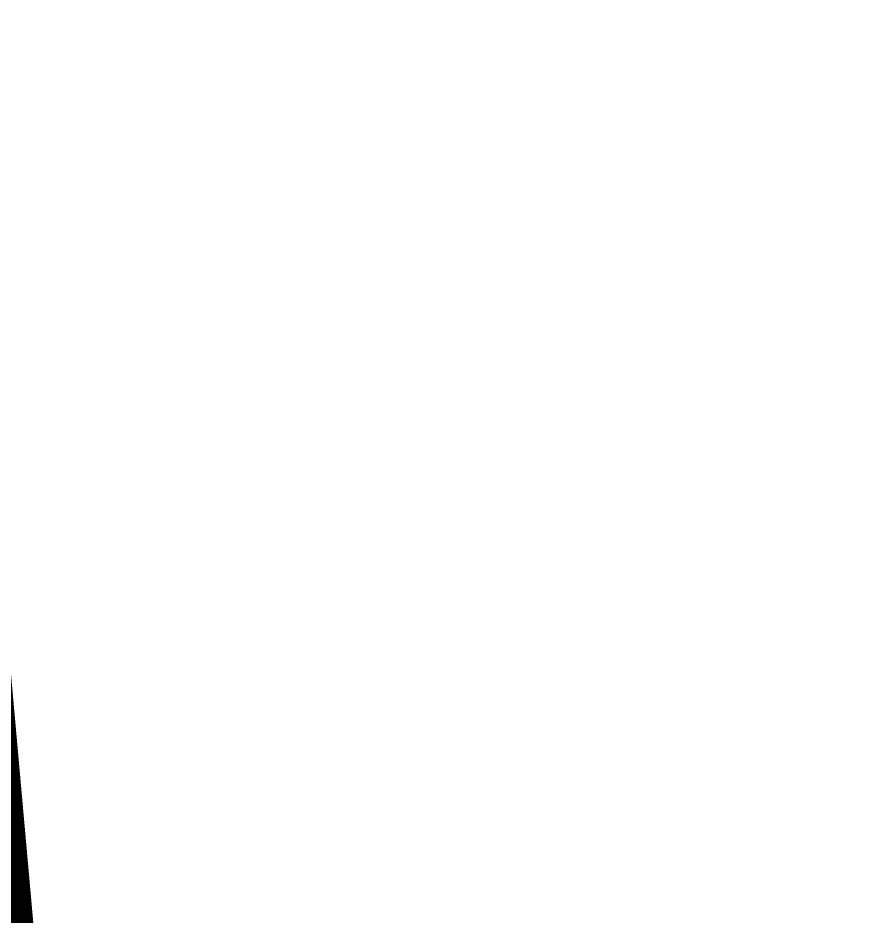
# Model space of a CAD drawing. Header units: metres. Extents: x 222509 to 223547, y 765290 to 766147.
# Drawn here: x 223038.6149 to 223038.7916, y 765862.9502 to 765863.1388 of the extents above; entities that cross this region are included whole.
import ezdxf

# ---------------------------------------------------------------- set-up
doc = ezdxf.new("R2010")
doc.units = ezdxf.units.M
doc.linetypes.add('DASHED', pattern=[19.05, 12.7, -6.35])
doc.layers.add('A-S', color=252, linetype='Continuous')
doc.layers.add('maim metuhnan 6', color=150, linetype='Continuous')
doc.layers.add('M2404', color=8, linetype='DASHED', lineweight=25)

# ---------------------------------------------------------------- blocks, each defined once
blk = doc.blocks.new('G$C48AC2FB6')
at = {"layer": 'maim metuhnan 6', "const_width": 0.2}
blk.add_lwpolyline([(223037.79329, 765875.29591), (223038.31058, 765865.25888), (223039.54191, 765851.52399), (223040.15971, 765848.10248), (223040.40768, 765842.71407), (223040.79453, 765838.63037), (223041.49613, 765834.18431), (223042.92748, 765830.51868), (223045.5159, 765827.11601), (223052.82081, 765822.52121), (223056.39177, 765820.71851), (223064.98823, 765816.57714)], dxfattribs=at)
blk = doc.blocks.new('G$C9B10AD15')
at = {"layer": 'A-S'}
for points in [[(223052.807, 765928.376, 0.236379), (223042.866, 765928.696, 0.186611), (223037.542, 765920.474, 0.059418), (223036.506, 765892.582, 0.017566), (223039.155, 765850.757), (223039.512, 765849.824), (223039.711, 765847.883), (223039.56, 765846.848), (223040.725, 765835.179, 0.072394), (223042.139, 765831.179, 0.112445), (223048.001, 765824.293, 0.053398), (223048.65881, 765823.87727), (223062.411, 765817.376), (223071.421, 765813.094), (223089.553, 765804.567), (223103.156, 765798.143), (223115.834, 765792.204), (223123.059, 765788.772, -0.127843), (223133.6, 765777.617, -0.096184), (223136.058, 765764.253), (223138.159, 765764.394)], [(223052.73556, 765928.24411, 0.236026), (223042.94214, 765928.56592, 0.186256), (223037.6896, 765920.44702, 0.059419), (223036.65583, 765892.59023, 0.017559), (223039.3023, 765850.79178), (223039.65919, 765849.85906), (223039.86212, 765847.87977), (223039.71109, 765846.84457), (223040.87354, 765835.20107, 0.072274), (223042.27185, 765831.24864, 0.112475), (223048.09251, 765824.41187, 0.05347), (223048.72397, 765824.01239), (223062.47525, 765817.51154), (223071.48511, 765813.22961), (223089.61694, 765804.70269), (223103.21984, 765798.27874), (223115.898, 765792.33966), (223123.13121, 765788.90376, -0.127996), (223133.73611, 765777.68078, -0.095111), (223136.20923, 765764.41349), (223138.14896, 765764.54366)]]:
    blk.add_lwpolyline(points, format="xyb", dxfattribs=at)
blk = doc.blocks.new('G$CFB36F9AD')
at = {"layer": 'M2404', "ltscale": 0.1}
for points in [[(223039.042, 765924.301, 0.092086), (223037.542, 765920.474, 0.059418), (223036.506, 765892.582, 0.017566), (223039.155, 765850.757), (223039.512, 765849.824), (223039.711, 765847.883), (223039.56, 765846.848), (223040.725, 765835.179, 0.072394), (223042.139, 765831.179, 0.112445), (223048.001, 765824.293, 0.053398), (223048.65881, 765823.87727), (223062.411, 765817.376), (223071.421, 765813.094), (223089.553, 765804.567), (223103.156, 765798.143), (223115.834, 765792.204), (223123.059, 765788.772, -0.127843), (223133.6, 765777.617, -0.096184), (223136.058, 765764.253), (223138.159, 765764.394)], [(223039.1759, 765924.2334, 0.092409), (223037.6896, 765920.44702, 0.059419), (223036.65583, 765892.59023, 0.017559), (223039.3023, 765850.79178), (223039.65919, 765849.85906), (223039.86212, 765847.87977), (223039.71109, 765846.84457), (223040.87354, 765835.20107, 0.072274), (223042.27185, 765831.24864, 0.112475), (223048.09251, 765824.41187, 0.05347), (223048.72397, 765824.01239), (223062.47525, 765817.51154), (223071.48511, 765813.22961), (223089.61694, 765804.70269), (223103.21984, 765798.27874), (223115.898, 765792.33966), (223123.13121, 765788.90376, -0.127996), (223133.73611, 765777.68078, -0.095111), (223136.20923, 765764.41349), (223138.14896, 765764.54366)]]:
    blk.add_lwpolyline(points, format="xyb", dxfattribs=at)

msp = doc.modelspace()

# ---------------------------------------------------------------- block references
for name in ['G$C48AC2FB6', 'G$C9B10AD15', 'G$CFB36F9AD']:
    msp.add_blockref(name, (0, 0))

doc.saveas('drawing.dxf')
